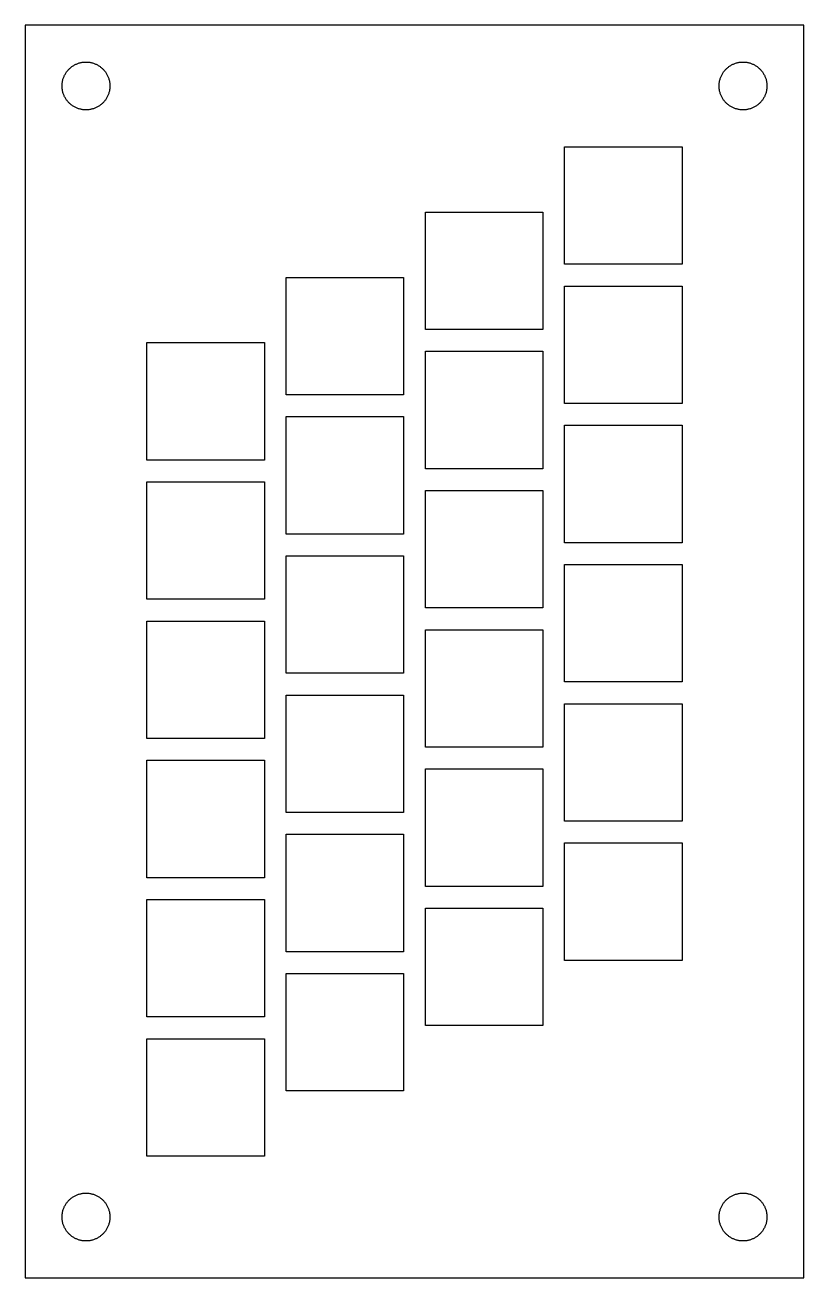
# Model space of a CAD drawing. Header units: metres. Extents: x 0 to 290, y 0 to 144.
# Drawn here: x 100 to 189.5, y 0 to 144 of the extents above; entities that cross this region are included whole.
import ezdxf

# ---------------------------------------------------------------- set-up
doc = ezdxf.new("R2010")
doc.units = ezdxf.units.M

msp = doc.modelspace()

# ---------------------------------------------------------------- linework, layer by layer
for p, q in [((189.5, 144), (100, 144)), ((100, 144), (100, 0)), ((189.5, 0), (189.5, 144)), ((106.316, 139.664), (106.4, 139.684)), ((106.4, 139.684), (106.485, 139.701)), ((106.485, 139.701), (106.57, 139.716)), ((106.57, 139.716), (106.655, 139.728)), ((106.655, 139.728), (106.741, 139.738)), ((106.741, 139.738), (106.827, 139.745)), ((106.827, 139.745), (106.914, 139.749)), ((106.914, 139.749), (107, 139.75)), ((107, 139.75), (107.086, 139.749)), ((107.086, 139.749), (107.173, 139.745)), ((107.173, 139.745), (107.259, 139.738)), ((107.259, 139.738), (107.345, 139.728)), ((107.345, 139.728), (107.43, 139.716)), ((107.43, 139.716), (107.515, 139.701)), ((107.515, 139.701), (107.6, 139.684)), ((107.6, 139.684), (107.684, 139.664)), ((181.816, 139.664), (181.9, 139.684)), ((181.9, 139.684), (181.985, 139.701)), ((181.985, 139.701), (182.07, 139.716)), ((182.07, 139.716), (182.155, 139.728)), ((182.155, 139.728), (182.241, 139.738)), ((182.241, 139.738), (182.327, 139.745)), ((182.327, 139.745), (182.414, 139.749)), ((182.414, 139.749), (182.5, 139.75)), ((182.5, 139.75), (182.586, 139.749)), ((182.586, 139.749), (182.673, 139.745)), ((182.673, 139.745), (182.759, 139.738)), ((182.759, 139.738), (182.845, 139.728)), ((182.845, 139.728), (182.93, 139.716)), ((182.93, 139.716), (183.015, 139.701)), ((183.015, 139.701), (183.1, 139.684)), ((183.1, 139.684), (183.184, 139.664)), ((104.512, 138.171), (104.55, 138.248)), ((104.55, 138.248), (104.59, 138.325)), ((104.59, 138.325), (104.633, 138.4)), ((104.633, 138.4), (104.678, 138.474)), ((104.678, 138.474), (104.726, 138.546)), ((104.726, 138.546), (104.775, 138.616)), ((104.775, 138.616), (104.827, 138.685)), ((104.827, 138.685), (104.881, 138.753)), ((104.881, 138.753), (104.937, 138.819)), ((104.937, 138.819), (104.995, 138.882)), ((104.995, 138.882), (105.055, 138.945)), ((105.055, 138.945), (105.117, 139.005)), ((105.117, 139.005), (105.181, 139.063)), ((105.181, 139.063), (105.247, 139.119)), ((105.247, 139.119), (105.314, 139.173)), ((105.314, 139.173), (105.384, 139.225)), ((105.384, 139.225), (105.454, 139.274)), ((105.454, 139.274), (105.526, 139.322)), ((105.526, 139.322), (105.6, 139.367)), ((105.6, 139.367), (105.675, 139.41)), ((105.675, 139.41), (105.752, 139.45)), ((105.752, 139.45), (105.829, 139.488)), ((105.829, 139.488), (105.908, 139.524)), ((105.908, 139.524), (105.988, 139.557)), ((105.988, 139.557), (106.068, 139.587)), ((106.068, 139.587), (106.15, 139.615)), ((106.15, 139.615), (106.233, 139.641)), ((106.233, 139.641), (106.316, 139.664)), ((107.684, 139.664), (107.767, 139.641)), ((107.767, 139.641), (107.85, 139.615)), ((107.85, 139.615), (107.932, 139.587)), ((107.932, 139.587), (108.012, 139.557)), ((108.012, 139.557), (108.092, 139.524)), ((108.092, 139.524), (108.171, 139.488)), ((108.171, 139.488), (108.248, 139.45)), ((108.248, 139.45), (108.325, 139.41)), ((108.325, 139.41), (108.4, 139.367)), ((108.4, 139.367), (108.474, 139.322)), ((108.474, 139.322), (108.546, 139.274)), ((108.546, 139.274), (108.616, 139.225)), ((108.616, 139.225), (108.685, 139.173)), ((108.685, 139.173), (108.753, 139.119)), ((108.753, 139.119), (108.819, 139.063)), ((108.819, 139.063), (108.882, 139.005)), ((108.882, 139.005), (108.945, 138.945)), ((108.945, 138.945), (109.005, 138.882)), ((109.005, 138.882), (109.063, 138.819)), ((109.063, 138.819), (109.119, 138.753)), ((109.119, 138.753), (109.173, 138.685)), ((109.173, 138.685), (109.225, 138.616)), ((109.225, 138.616), (109.274, 138.546)), ((109.274, 138.546), (109.322, 138.474)), ((109.322, 138.474), (109.367, 138.4)), ((109.367, 138.4), (109.41, 138.325)), ((109.41, 138.325), (109.45, 138.248)), ((109.45, 138.248), (109.488, 138.171)), ((180.012, 138.171), (180.05, 138.248)), ((180.05, 138.248), (180.09, 138.325)), ((180.09, 138.325), (180.133, 138.4)), ((180.133, 138.4), (180.178, 138.474)), ((180.178, 138.474), (180.226, 138.546)), ((180.226, 138.546), (180.275, 138.616)), ((180.275, 138.616), (180.327, 138.685)), ((180.327, 138.685), (180.381, 138.753)), ((180.381, 138.753), (180.437, 138.819)), ((180.437, 138.819), (180.495, 138.882)), ((180.495, 138.882), (180.555, 138.945)), ((180.555, 138.945), (180.617, 139.005)), ((180.617, 139.005), (180.681, 139.063)), ((180.681, 139.063), (180.747, 139.119)), ((180.747, 139.119), (180.814, 139.173)), ((180.814, 139.173), (180.884, 139.225)), ((180.884, 139.225), (180.954, 139.274)), ((180.954, 139.274), (181.026, 139.322)), ((181.026, 139.322), (181.1, 139.367)), ((181.1, 139.367), (181.175, 139.41)), ((181.175, 139.41), (181.252, 139.45)), ((181.252, 139.45), (181.329, 139.488)), ((181.329, 139.488), (181.408, 139.524)), ((181.408, 139.524), (181.488, 139.557)), ((181.488, 139.557), (181.568, 139.587)), ((181.568, 139.587), (181.65, 139.615)), ((181.65, 139.615), (181.733, 139.641)), ((181.733, 139.641), (181.816, 139.664)), ((183.184, 139.664), (183.267, 139.641)), ((183.267, 139.641), (183.35, 139.615)), ((183.35, 139.615), (183.432, 139.587)), ((183.432, 139.587), (183.512, 139.557)), ((183.512, 139.557), (183.592, 139.524)), ((183.592, 139.524), (183.671, 139.488)), ((183.671, 139.488), (183.748, 139.45)), ((183.748, 139.45), (183.825, 139.41)), ((183.825, 139.41), (183.9, 139.367)), ((183.9, 139.367), (183.974, 139.322)), ((183.974, 139.322), (184.046, 139.274)), ((184.046, 139.274), (184.116, 139.225)), ((184.116, 139.225), (184.185, 139.173)), ((184.185, 139.173), (184.253, 139.119)), ((184.253, 139.119), (184.319, 139.063)), ((184.319, 139.063), (184.382, 139.005)), ((184.382, 139.005), (184.445, 138.945)), ((184.445, 138.945), (184.505, 138.882)), ((184.505, 138.882), (184.563, 138.819)), ((184.563, 138.819), (184.619, 138.753)), ((184.619, 138.753), (184.673, 138.685)), ((184.673, 138.685), (184.725, 138.616)), ((184.725, 138.616), (184.774, 138.546)), ((184.774, 138.546), (184.822, 138.474)), ((184.822, 138.474), (184.867, 138.4)), ((184.867, 138.4), (184.91, 138.325)), ((184.91, 138.325), (184.95, 138.248)), ((184.95, 138.248), (184.988, 138.171)), ((104.25, 137), (104.251, 137.086)), ((104.251, 136.914), (104.25, 137)), ((104.251, 137.086), (104.255, 137.173)), ((104.255, 136.827), (104.251, 136.914)), ((104.255, 137.173), (104.262, 137.259)), ((104.262, 136.741), (104.255, 136.827)), ((104.262, 137.259), (104.272, 137.345)), ((104.272, 137.345), (104.284, 137.43)), ((104.284, 137.43), (104.299, 137.515)), ((104.299, 137.515), (104.316, 137.6)), ((104.316, 137.6), (104.336, 137.684)), ((104.336, 137.684), (104.359, 137.767)), ((104.359, 137.767), (104.385, 137.85)), ((104.385, 137.85), (104.413, 137.932)), ((104.413, 137.932), (104.443, 138.012)), ((104.443, 138.012), (104.476, 138.092)), ((104.476, 138.092), (104.512, 138.171)), ((109.488, 138.171), (109.524, 138.092)), ((109.524, 138.092), (109.557, 138.012)), ((109.557, 138.012), (109.587, 137.932)), ((109.587, 137.932), (109.615, 137.85)), ((109.615, 137.85), (109.641, 137.767)), ((109.641, 137.767), (109.664, 137.684)), ((109.664, 137.684), (109.684, 137.6)), ((109.684, 137.6), (109.701, 137.515)), ((109.701, 137.515), (109.716, 137.43)), ((109.716, 137.43), (109.728, 137.345)), ((109.728, 137.345), (109.738, 137.259)), ((109.738, 137.259), (109.745, 137.173)), ((109.745, 136.827), (109.738, 136.741)), ((109.745, 137.173), (109.749, 137.086)), ((109.749, 136.914), (109.745, 136.827)), ((109.749, 137.086), (109.75, 137)), ((109.75, 137), (109.749, 136.914)), ((179.75, 137), (179.751, 137.086)), ((179.751, 136.914), (179.75, 137)), ((179.751, 137.086), (179.755, 137.173)), ((179.755, 136.827), (179.751, 136.914)), ((179.755, 137.173), (179.762, 137.259)), ((179.762, 136.741), (179.755, 136.827)), ((179.762, 137.259), (179.772, 137.345)), ((179.772, 137.345), (179.784, 137.43)), ((179.784, 137.43), (179.799, 137.515)), ((179.799, 137.515), (179.816, 137.6)), ((179.816, 137.6), (179.836, 137.684)), ((179.836, 137.684), (179.859, 137.767)), ((179.859, 137.767), (179.885, 137.85)), ((179.885, 137.85), (179.913, 137.932)), ((179.913, 137.932), (179.943, 138.012)), ((179.943, 138.012), (179.976, 138.092)), ((179.976, 138.092), (180.012, 138.171)), ((184.988, 138.171), (185.024, 138.092)), ((185.024, 138.092), (185.057, 138.012)), ((185.057, 138.012), (185.087, 137.932)), ((185.087, 137.932), (185.115, 137.85)), ((185.115, 137.85), (185.141, 137.767)), ((185.141, 137.767), (185.164, 137.684)), ((185.164, 137.684), (185.184, 137.6)), ((185.184, 137.6), (185.201, 137.515)), ((185.201, 137.515), (185.216, 137.43)), ((185.216, 137.43), (185.228, 137.345)), ((185.228, 137.345), (185.238, 137.259)), ((185.238, 137.259), (185.245, 137.173)), ((185.245, 136.827), (185.238, 136.741)), ((185.245, 137.173), (185.249, 137.086)), ((185.249, 136.914), (185.245, 136.827)), ((185.249, 137.086), (185.25, 137)), ((185.25, 137), (185.249, 136.914)), ((104.272, 136.655), (104.262, 136.741)), ((104.284, 136.57), (104.272, 136.655)), ((104.299, 136.485), (104.284, 136.57)), ((104.316, 136.4), (104.299, 136.485)), ((104.336, 136.316), (104.316, 136.4)), ((104.359, 136.233), (104.336, 136.316)), ((104.385, 136.15), (104.359, 136.233)), ((104.413, 136.068), (104.385, 136.15)), ((104.443, 135.988), (104.413, 136.068)), ((104.476, 135.908), (104.443, 135.988)), ((104.512, 135.829), (104.476, 135.908)), ((104.55, 135.752), (104.512, 135.829)), ((104.59, 135.675), (104.55, 135.752)), ((104.633, 135.6), (104.59, 135.675)), ((104.678, 135.526), (104.633, 135.6)), ((104.726, 135.454), (104.678, 135.526)), ((104.775, 135.384), (104.726, 135.454)), ((104.827, 135.314), (104.775, 135.384)), ((109.225, 135.384), (109.173, 135.314)), ((109.274, 135.454), (109.225, 135.384)), ((109.322, 135.526), (109.274, 135.454)), ((109.367, 135.6), (109.322, 135.526)), ((109.41, 135.675), (109.367, 135.6)), ((109.45, 135.752), (109.41, 135.675)), ((109.488, 135.829), (109.45, 135.752)), ((109.524, 135.908), (109.488, 135.829)), ((109.557, 135.988), (109.524, 135.908)), ((109.587, 136.068), (109.557, 135.988)), ((109.615, 136.15), (109.587, 136.068)), ((109.641, 136.233), (109.615, 136.15)), ((109.664, 136.316), (109.641, 136.233)), ((109.684, 136.4), (109.664, 136.316)), ((109.701, 136.485), (109.684, 136.4)), ((109.716, 136.57), (109.701, 136.485)), ((109.728, 136.655), (109.716, 136.57)), ((109.738, 136.741), (109.728, 136.655)), ((179.772, 136.655), (179.762, 136.741)), ((179.784, 136.57), (179.772, 136.655)), ((179.799, 136.485), (179.784, 136.57)), ((179.816, 136.4), (179.799, 136.485)), ((179.836, 136.316), (179.816, 136.4)), ((179.859, 136.233), (179.836, 136.316)), ((179.885, 136.15), (179.859, 136.233)), ((179.913, 136.068), (179.885, 136.15)), ((179.943, 135.988), (179.913, 136.068)), ((179.976, 135.908), (179.943, 135.988)), ((180.012, 135.829), (179.976, 135.908)), ((180.05, 135.752), (180.012, 135.829)), ((180.09, 135.675), (180.05, 135.752)), ((180.133, 135.6), (180.09, 135.675)), ((180.178, 135.526), (180.133, 135.6)), ((180.226, 135.454), (180.178, 135.526)), ((180.275, 135.384), (180.226, 135.454)), ((180.327, 135.314), (180.275, 135.384)), ((184.725, 135.384), (184.673, 135.314)), ((184.774, 135.454), (184.725, 135.384)), ((184.822, 135.526), (184.774, 135.454)), ((184.867, 135.6), (184.822, 135.526)), ((184.91, 135.675), (184.867, 135.6)), ((184.95, 135.752), (184.91, 135.675)), ((184.988, 135.829), (184.95, 135.752)), ((185.024, 135.908), (184.988, 135.829)), ((185.057, 135.988), (185.024, 135.908)), ((185.087, 136.068), (185.057, 135.988)), ((185.115, 136.15), (185.087, 136.068)), ((185.141, 136.233), (185.115, 136.15)), ((185.164, 136.316), (185.141, 136.233)), ((185.184, 136.4), (185.164, 136.316)), ((185.201, 136.485), (185.184, 136.4)), ((185.216, 136.57), (185.201, 136.485)), ((185.228, 136.655), (185.216, 136.57)), ((185.238, 136.741), (185.228, 136.655)), ((104.881, 135.247), (104.827, 135.314)), ((104.937, 135.181), (104.881, 135.247)), ((104.995, 135.117), (104.937, 135.181)), ((105.055, 135.055), (104.995, 135.117)), ((105.117, 134.995), (105.055, 135.055)), ((105.181, 134.937), (105.117, 134.995)), ((105.247, 134.881), (105.181, 134.937)), ((105.314, 134.827), (105.247, 134.881)), ((105.384, 134.775), (105.314, 134.827)), ((105.454, 134.726), (105.384, 134.775)), ((105.526, 134.678), (105.454, 134.726)), ((105.6, 134.633), (105.526, 134.678)), ((105.675, 134.59), (105.6, 134.633)), ((105.752, 134.55), (105.675, 134.59)), ((105.829, 134.512), (105.752, 134.55)), ((105.908, 134.476), (105.829, 134.512)), ((105.988, 134.443), (105.908, 134.476)), ((106.068, 134.413), (105.988, 134.443)), ((106.15, 134.385), (106.068, 134.413)), ((106.233, 134.359), (106.15, 134.385)), ((106.316, 134.336), (106.233, 134.359)), ((106.4, 134.316), (106.316, 134.336)), ((106.485, 134.299), (106.4, 134.316)), ((106.57, 134.284), (106.485, 134.299)), ((106.655, 134.272), (106.57, 134.284)), ((106.741, 134.262), (106.655, 134.272)), ((106.827, 134.255), (106.741, 134.262)), ((106.914, 134.251), (106.827, 134.255)), ((107, 134.25), (106.914, 134.251)), ((107.086, 134.251), (107, 134.25)), ((107.173, 134.255), (107.086, 134.251)), ((107.259, 134.262), (107.173, 134.255)), ((107.345, 134.272), (107.259, 134.262)), ((107.43, 134.284), (107.345, 134.272)), ((107.515, 134.299), (107.43, 134.284)), ((107.6, 134.316), (107.515, 134.299)), ((107.684, 134.336), (107.6, 134.316)), ((107.767, 134.359), (107.684, 134.336)), ((107.85, 134.385), (107.767, 134.359)), ((107.932, 134.413), (107.85, 134.385)), ((108.012, 134.443), (107.932, 134.413)), ((108.092, 134.476), (108.012, 134.443)), ((108.171, 134.512), (108.092, 134.476)), ((108.248, 134.55), (108.171, 134.512)), ((108.325, 134.59), (108.248, 134.55)), ((108.4, 134.633), (108.325, 134.59)), ((108.474, 134.678), (108.4, 134.633)), ((108.546, 134.726), (108.474, 134.678)), ((108.616, 134.775), (108.546, 134.726)), ((108.685, 134.827), (108.616, 134.775)), ((108.753, 134.881), (108.685, 134.827)), ((108.819, 134.937), (108.753, 134.881)), ((108.882, 134.995), (108.819, 134.937)), ((108.945, 135.055), (108.882, 134.995)), ((109.005, 135.117), (108.945, 135.055)), ((109.063, 135.181), (109.005, 135.117)), ((109.119, 135.247), (109.063, 135.181)), ((109.173, 135.314), (109.119, 135.247)), ((180.381, 135.247), (180.327, 135.314)), ((180.437, 135.181), (180.381, 135.247)), ((180.495, 135.117), (180.437, 135.181)), ((180.555, 135.055), (180.495, 135.117)), ((180.617, 134.995), (180.555, 135.055)), ((180.681, 134.937), (180.617, 134.995)), ((180.747, 134.881), (180.681, 134.937)), ((180.814, 134.827), (180.747, 134.881)), ((180.884, 134.775), (180.814, 134.827)), ((180.954, 134.726), (180.884, 134.775)), ((181.026, 134.678), (180.954, 134.726)), ((181.1, 134.633), (181.026, 134.678)), ((181.175, 134.59), (181.1, 134.633)), ((181.252, 134.55), (181.175, 134.59)), ((181.329, 134.512), (181.252, 134.55)), ((181.408, 134.476), (181.329, 134.512)), ((181.488, 134.443), (181.408, 134.476)), ((181.568, 134.413), (181.488, 134.443)), ((181.65, 134.385), (181.568, 134.413)), ((181.733, 134.359), (181.65, 134.385)), ((181.816, 134.336), (181.733, 134.359)), ((181.9, 134.316), (181.816, 134.336)), ((181.985, 134.299), (181.9, 134.316)), ((182.07, 134.284), (181.985, 134.299)), ((182.155, 134.272), (182.07, 134.284)), ((182.241, 134.262), (182.155, 134.272)), ((182.327, 134.255), (182.241, 134.262)), ((182.414, 134.251), (182.327, 134.255)), ((182.5, 134.25), (182.414, 134.251)), ((182.586, 134.251), (182.5, 134.25)), ((182.673, 134.255), (182.586, 134.251)), ((182.759, 134.262), (182.673, 134.255)), ((182.845, 134.272), (182.759, 134.262)), ((182.93, 134.284), (182.845, 134.272)), ((183.015, 134.299), (182.93, 134.284)), ((183.1, 134.316), (183.015, 134.299)), ((183.184, 134.336), (183.1, 134.316)), ((183.267, 134.359), (183.184, 134.336)), ((183.35, 134.385), (183.267, 134.359)), ((183.432, 134.413), (183.35, 134.385)), ((183.512, 134.443), (183.432, 134.413)), ((183.592, 134.476), (183.512, 134.443)), ((183.671, 134.512), (183.592, 134.476)), ((183.748, 134.55), (183.671, 134.512)), ((183.825, 134.59), (183.748, 134.55)), ((183.9, 134.633), (183.825, 134.59)), ((183.974, 134.678), (183.9, 134.633)), ((184.046, 134.726), (183.974, 134.678)), ((184.116, 134.775), (184.046, 134.726)), ((184.185, 134.827), (184.116, 134.775)), ((184.253, 134.881), (184.185, 134.827)), ((184.319, 134.937), (184.253, 134.881)), ((184.382, 134.995), (184.319, 134.937)), ((184.445, 135.055), (184.382, 134.995)), ((184.505, 135.117), (184.445, 135.055)), ((184.563, 135.181), (184.505, 135.117)), ((184.619, 135.247), (184.563, 135.181)), ((184.673, 135.314), (184.619, 135.247)), ((162, 116.5), (162, 130)), ((162, 130), (175.5, 130)), ((175.5, 130), (175.5, 116.5)), ((146, 109), (146, 122.5)), ((146, 122.5), (159.5, 122.5)), ((159.5, 122.5), (159.5, 109)), ((175.5, 116.5), (162, 116.5)), ((130, 101.5), (130, 115)), ((130, 115), (143.5, 115)), ((143.5, 115), (143.5, 101.5)), ((162, 100.5), (162, 114)), ((162, 114), (175.5, 114)), ((175.5, 114), (175.5, 100.5)), ((159.5, 109), (146, 109)), ((114, 94), (114, 107.5)), ((114, 107.5), (127.5, 107.5)), ((127.5, 107.5), (127.5, 94)), ((146, 93), (146, 106.5)), ((146, 106.5), (159.5, 106.5)), ((159.5, 106.5), (159.5, 93)), ((143.5, 101.5), (130, 101.5)), ((175.5, 100.5), (162, 100.5)), ((130, 85.5), (130, 99)), ((130, 99), (143.5, 99)), ((143.5, 99), (143.5, 85.5)), ((162, 84.5), (162, 98)), ((162, 98), (175.5, 98)), ((175.5, 98), (175.5, 84.5)), ((127.5, 94), (114, 94)), ((159.5, 93), (146, 93)), ((114, 78), (114, 91.5)), ((114, 91.5), (127.5, 91.5)), ((127.5, 91.5), (127.5, 78)), ((146, 77), (146, 90.5)), ((146, 90.5), (159.5, 90.5)), ((159.5, 90.5), (159.5, 77)), ((143.5, 85.5), (130, 85.5)), ((175.5, 84.5), (162, 84.5)), ((130, 69.5), (130, 83)), ((130, 83), (143.5, 83)), ((143.5, 83), (143.5, 69.5)), ((162, 68.5), (162, 82)), ((162, 82), (175.5, 82)), ((175.5, 82), (175.5, 68.5)), ((127.5, 78), (114, 78)), ((159.5, 77), (146, 77)), ((114, 62), (114, 75.5)), ((114, 75.5), (127.5, 75.5)), ((127.5, 75.5), (127.5, 62)), ((146, 61), (146, 74.5)), ((146, 74.5), (159.5, 74.5)), ((159.5, 74.5), (159.5, 61)), ((143.5, 69.5), (130, 69.5)), ((175.5, 68.5), (162, 68.5)), ((130, 53.5), (130, 67)), ((130, 67), (143.5, 67)), ((143.5, 67), (143.5, 53.5)), ((162, 52.5), (162, 66)), ((162, 66), (175.5, 66)), ((175.5, 66), (175.5, 52.5)), ((127.5, 62), (114, 62)), ((159.5, 61), (146, 61)), ((114, 46), (114, 59.5)), ((114, 59.5), (127.5, 59.5)), ((127.5, 59.5), (127.5, 46)), ((146, 45), (146, 58.5)), ((146, 58.5), (159.5, 58.5)), ((159.5, 58.5), (159.5, 45)), ((143.5, 53.5), (130, 53.5)), ((175.5, 52.5), (162, 52.5)), ((130, 37.5), (130, 51)), ((130, 51), (143.5, 51)), ((143.5, 51), (143.5, 37.5)), ((162, 36.5), (162, 50)), ((162, 50), (175.5, 50)), ((175.5, 50), (175.5, 36.5)), ((127.5, 46), (114, 46)), ((159.5, 45), (146, 45)), ((114, 30), (114, 43.5)), ((114, 43.5), (127.5, 43.5)), ((127.5, 43.5), (127.5, 30)), ((146, 29), (146, 42.5)), ((146, 42.5), (159.5, 42.5)), ((159.5, 42.5), (159.5, 29)), ((143.5, 37.5), (130, 37.5)), ((175.5, 36.5), (162, 36.5)), ((130, 21.5), (130, 35)), ((130, 35), (143.5, 35)), ((143.5, 35), (143.5, 21.5)), ((127.5, 30), (114, 30)), ((159.5, 29), (146, 29)), ((114, 14), (114, 27.5)), ((114, 27.5), (127.5, 27.5)), ((127.5, 27.5), (127.5, 14)), ((143.5, 21.5), (130, 21.5)), ((127.5, 14), (114, 14)), ((104.775, 8.61641), (104.827, 8.68549)), ((104.827, 8.68549), (104.881, 8.75291)), ((104.881, 8.75291), (104.937, 8.8186)), ((104.937, 8.8186), (104.995, 8.88249)), ((104.995, 8.88249), (105.055, 8.94453)), ((105.055, 8.94453), (105.117, 9.00465)), ((105.117, 9.00465), (105.181, 9.06281)), ((105.181, 9.06281), (105.247, 9.1189)), ((105.247, 9.1189), (105.314, 9.17291)), ((105.314, 9.17291), (105.384, 9.22479)), ((105.384, 9.22479), (105.454, 9.27446)), ((105.454, 9.27446), (105.526, 9.3219)), ((105.526, 9.3219), (105.6, 9.36703)), ((105.6, 9.36703), (105.675, 9.40984)), ((105.675, 9.40984), (105.752, 9.45026)), ((105.752, 9.45026), (105.829, 9.48827)), ((105.829, 9.48827), (105.908, 9.52382)), ((105.908, 9.52382), (105.988, 9.55688)), ((105.988, 9.55688), (106.068, 9.58742)), ((106.068, 9.58742), (106.15, 9.6154)), ((106.15, 9.6154), (106.233, 9.64079)), ((106.233, 9.64079), (106.316, 9.66359)), ((106.316, 9.66359), (106.4, 9.68376)), ((106.4, 9.68376), (106.485, 9.70128)), ((106.485, 9.70128), (106.57, 9.71614)), ((106.57, 9.71614), (106.655, 9.7283)), ((106.655, 9.7283), (106.741, 9.73779)), ((106.741, 9.73779), (106.827, 9.74457)), ((106.827, 9.74457), (106.914, 9.74864)), ((106.914, 9.74864), (107, 9.75)), ((107, 9.75), (107.086, 9.74864)), ((107.086, 9.74864), (107.173, 9.74457)), ((107.173, 9.74457), (107.259, 9.73779)), ((107.259, 9.73779), (107.345, 9.7283)), ((107.345, 9.7283), (107.43, 9.71614)), ((107.43, 9.71614), (107.515, 9.70128)), ((107.515, 9.70128), (107.6, 9.68376)), ((107.6, 9.68376), (107.684, 9.66359)), ((107.684, 9.66359), (107.767, 9.64079)), ((107.767, 9.64079), (107.85, 9.6154)), ((107.85, 9.6154), (107.932, 9.58742)), ((107.932, 9.58742), (108.012, 9.55688)), ((108.012, 9.55688), (108.092, 9.52382)), ((108.092, 9.52382), (108.171, 9.48827)), ((108.171, 9.48827), (108.248, 9.45026)), ((108.248, 9.45026), (108.325, 9.40984)), ((108.325, 9.40984), (108.4, 9.36703)), ((108.4, 9.36703), (108.474, 9.3219)), ((108.474, 9.3219), (108.546, 9.27446)), ((108.546, 9.27446), (108.616, 9.22479)), ((108.616, 9.22479), (108.685, 9.17291)), ((108.685, 9.17291), (108.753, 9.1189)), ((108.753, 9.1189), (108.819, 9.06281)), ((108.819, 9.06281), (108.882, 9.00465)), ((108.882, 9.00465), (108.945, 8.94453)), ((108.945, 8.94453), (109.005, 8.88249)), ((109.005, 8.88249), (109.063, 8.8186)), ((109.063, 8.8186), (109.119, 8.75291)), ((109.119, 8.75291), (109.173, 8.68549)), ((109.173, 8.68549), (109.225, 8.61641)), ((180.275, 8.61641), (180.327, 8.68549)), ((180.327, 8.68549), (180.381, 8.75291)), ((180.381, 8.75291), (180.437, 8.8186)), ((180.437, 8.8186), (180.495, 8.88249)), ((180.495, 8.88249), (180.555, 8.94453)), ((180.555, 8.94453), (180.617, 9.00465)), ((180.617, 9.00465), (180.681, 9.06281)), ((180.681, 9.06281), (180.747, 9.1189)), ((180.747, 9.1189), (180.814, 9.17291)), ((180.814, 9.17291), (180.884, 9.22479)), ((180.884, 9.22479), (180.954, 9.27446)), ((180.954, 9.27446), (181.026, 9.3219)), ((181.026, 9.3219), (181.1, 9.36703)), ((181.1, 9.36703), (181.175, 9.40984)), ((181.175, 9.40984), (181.252, 9.45026)), ((181.252, 9.45026), (181.329, 9.48827)), ((181.329, 9.48827), (181.408, 9.52382)), ((181.408, 9.52382), (181.488, 9.55688)), ((181.488, 9.55688), (181.568, 9.58742)), ((181.568, 9.58742), (181.65, 9.6154)), ((181.65, 9.6154), (181.733, 9.64079)), ((181.733, 9.64079), (181.816, 9.66359)), ((181.816, 9.66359), (181.9, 9.68376)), ((181.9, 9.68376), (181.985, 9.70128)), ((181.985, 9.70128), (182.07, 9.71614)), ((182.07, 9.71614), (182.155, 9.7283)), ((182.155, 9.7283), (182.241, 9.73779)), ((182.241, 9.73779), (182.327, 9.74457)), ((182.327, 9.74457), (182.414, 9.74864)), ((182.414, 9.74864), (182.5, 9.75)), ((182.5, 9.75), (182.586, 9.74864)), ((182.586, 9.74864), (182.673, 9.74457)), ((182.673, 9.74457), (182.759, 9.73779)), ((182.759, 9.73779), (182.845, 9.7283)), ((182.845, 9.7283), (182.93, 9.71614)), ((182.93, 9.71614), (183.015, 9.70128)), ((183.015, 9.70128), (183.1, 9.68376)), ((183.1, 9.68376), (183.184, 9.66359)), ((183.184, 9.66359), (183.267, 9.64079)), ((183.267, 9.64079), (183.35, 9.6154)), ((183.35, 9.6154), (183.432, 9.58742)), ((183.432, 9.58742), (183.512, 9.55688)), ((183.512, 9.55688), (183.592, 9.52382)), ((183.592, 9.52382), (183.671, 9.48827)), ((183.671, 9.48827), (183.748, 9.45026)), ((183.748, 9.45026), (183.825, 9.40984)), ((183.825, 9.40984), (183.9, 9.36703)), ((183.9, 9.36703), (183.974, 9.3219)), ((183.974, 9.3219), (184.046, 9.27446)), ((184.046, 9.27446), (184.116, 9.22479)), ((184.116, 9.22479), (184.185, 9.17291)), ((184.185, 9.17291), (184.253, 9.1189)), ((184.253, 9.1189), (184.319, 9.06281)), ((184.319, 9.06281), (184.382, 9.00465)), ((184.382, 9.00465), (184.445, 8.94453)), ((184.445, 8.94453), (184.505, 8.88249)), ((184.505, 8.88249), (184.563, 8.8186)), ((184.563, 8.8186), (184.619, 8.75291)), ((184.619, 8.75291), (184.673, 8.68549)), ((184.673, 8.68549), (184.725, 8.61641)), ((104.255, 7.17267), (104.262, 7.25879)), ((104.262, 7.25879), (104.272, 7.34467)), ((104.272, 7.34467), (104.284, 7.43019)), ((104.284, 7.43019), (104.299, 7.51529)), ((104.299, 7.51529), (104.316, 7.59988)), ((104.316, 7.59988), (104.336, 7.68388)), ((104.336, 7.68388), (104.359, 7.76721)), ((104.359, 7.76721), (104.385, 7.84979)), ((104.385, 7.84979), (104.413, 7.93152)), ((104.413, 7.93152), (104.443, 8.01233)), ((104.443, 8.01233), (104.476, 8.09215)), ((104.476, 8.09215), (104.512, 8.17088)), ((104.512, 8.17088), (104.55, 8.24846)), ((104.55, 8.24846), (104.59, 8.32481)), ((104.59, 8.32481), (104.633, 8.39986)), ((104.633, 8.39986), (104.678, 8.47351)), ((104.678, 8.47351), (104.726, 8.54572)), ((104.726, 8.54572), (104.775, 8.61641)), ((109.225, 8.61641), (109.274, 8.54572)), ((109.274, 8.54572), (109.322, 8.47351)), ((109.322, 8.47351), (109.367, 8.39986)), ((109.367, 8.39986), (109.41, 8.32481)), ((109.41, 8.32481), (109.45, 8.24846)), ((109.45, 8.24846), (109.488, 8.17088)), ((109.488, 8.17088), (109.524, 8.09215)), ((109.524, 8.09215), (109.557, 8.01233)), ((109.557, 8.01233), (109.587, 7.93152)), ((109.587, 7.93152), (109.615, 7.84979)), ((109.615, 7.84979), (109.641, 7.76721)), ((109.641, 7.76721), (109.664, 7.68388)), ((109.664, 7.68388), (109.684, 7.59988)), ((109.684, 7.59988), (109.701, 7.51529)), ((109.701, 7.51529), (109.716, 7.43019)), ((109.716, 7.43019), (109.728, 7.34467)), ((109.728, 7.34467), (109.738, 7.25879)), ((109.738, 7.25879), (109.745, 7.17267)), ((179.755, 7.17267), (179.762, 7.25879)), ((179.762, 7.25879), (179.772, 7.34467)), ((179.772, 7.34467), (179.784, 7.43019)), ((179.784, 7.43019), (179.799, 7.51529)), ((179.799, 7.51529), (179.816, 7.59988)), ((179.816, 7.59988), (179.836, 7.68388)), ((179.836, 7.68388), (179.859, 7.76721)), ((179.859, 7.76721), (179.885, 7.84979)), ((179.885, 7.84979), (179.913, 7.93152)), ((179.913, 7.93152), (179.943, 8.01233)), ((179.943, 8.01233), (179.976, 8.09215)), ((179.976, 8.09215), (180.012, 8.17088)), ((180.012, 8.17088), (180.05, 8.24846)), ((180.05, 8.24846), (180.09, 8.32481)), ((180.09, 8.32481), (180.133, 8.39986)), ((180.133, 8.39986), (180.178, 8.47351)), ((180.178, 8.47351), (180.226, 8.54572)), ((180.226, 8.54572), (180.275, 8.61641)), ((184.725, 8.61641), (184.774, 8.54572)), ((184.774, 8.54572), (184.822, 8.47351)), ((184.822, 8.47351), (184.867, 8.39986)), ((184.867, 8.39986), (184.91, 8.32481)), ((184.91, 8.32481), (184.95, 8.24846)), ((184.95, 8.24846), (184.988, 8.17088)), ((184.988, 8.17088), (185.024, 8.09215)), ((185.024, 8.09215), (185.057, 8.01233)), ((185.057, 8.01233), (185.087, 7.93152)), ((185.087, 7.93152), (185.115, 7.84979)), ((185.115, 7.84979), (185.141, 7.76721)), ((185.141, 7.76721), (185.164, 7.68388)), ((185.164, 7.68388), (185.184, 7.59988)), ((185.184, 7.59988), (185.201, 7.51529)), ((185.201, 7.51529), (185.216, 7.43019)), ((185.216, 7.43019), (185.228, 7.34467)), ((185.228, 7.34467), (185.238, 7.25879)), ((185.238, 7.25879), (185.245, 7.17267)), ((104.25, 7), (104.251, 7.08636)), ((104.251, 6.91362), (104.25, 7)), ((104.251, 7.08636), (104.255, 7.17267)), ((104.255, 6.82732), (104.251, 6.91362)), ((104.262, 6.7412), (104.255, 6.82732)), ((104.272, 6.65532), (104.262, 6.7412)), ((104.284, 6.56979), (104.272, 6.65532)), ((104.299, 6.4847), (104.284, 6.56979)), ((104.316, 6.4001), (104.299, 6.4847)), ((104.336, 6.3161), (104.316, 6.4001)), ((104.359, 6.23277), (104.336, 6.3161)), ((104.385, 6.15019), (104.359, 6.23277)), ((104.413, 6.06847), (104.385, 6.15019)), ((104.443, 5.98766), (104.413, 6.06847)), ((104.476, 5.90784), (104.443, 5.98766)), ((104.512, 5.8291), (104.476, 5.90784)), ((104.55, 5.75153), (104.512, 5.8291)), ((109.488, 5.8291), (109.45, 5.75153)), ((109.524, 5.90784), (109.488, 5.8291)), ((109.557, 5.98766), (109.524, 5.90784)), ((109.587, 6.06847), (109.557, 5.98766)), ((109.615, 6.15019), (109.587, 6.06847)), ((109.641, 6.23277), (109.615, 6.15019)), ((109.664, 6.3161), (109.641, 6.23277)), ((109.684, 6.4001), (109.664, 6.3161)), ((109.701, 6.4847), (109.684, 6.4001)), ((109.716, 6.56979), (109.701, 6.4847)), ((109.728, 6.65532), (109.716, 6.56979)), ((109.738, 6.7412), (109.728, 6.65532)), ((109.745, 6.82732), (109.738, 6.7412)), ((109.745, 7.17267), (109.749, 7.08636)), ((109.749, 6.91362), (109.745, 6.82732)), ((109.749, 7.08636), (109.75, 7)), ((109.75, 7), (109.749, 6.91362)), ((179.75, 7), (179.751, 7.08636)), ((179.751, 6.91362), (179.75, 7)), ((179.751, 7.08636), (179.755, 7.17267)), ((179.755, 6.82732), (179.751, 6.91362)), ((179.762, 6.7412), (179.755, 6.82732)), ((179.772, 6.65532), (179.762, 6.7412)), ((179.784, 6.56979), (179.772, 6.65532)), ((179.799, 6.4847), (179.784, 6.56979)), ((179.816, 6.4001), (179.799, 6.4847)), ((179.836, 6.3161), (179.816, 6.4001)), ((179.859, 6.23277), (179.836, 6.3161)), ((179.885, 6.15019), (179.859, 6.23277)), ((179.913, 6.06847), (179.885, 6.15019)), ((179.943, 5.98766), (179.913, 6.06847)), ((179.976, 5.90784), (179.943, 5.98766)), ((180.012, 5.8291), (179.976, 5.90784)), ((180.05, 5.75153), (180.012, 5.8291)), ((184.988, 5.8291), (184.95, 5.75153)), ((185.024, 5.90784), (184.988, 5.8291)), ((185.057, 5.98766), (185.024, 5.90784)), ((185.087, 6.06847), (185.057, 5.98766)), ((185.115, 6.15019), (185.087, 6.06847)), ((185.141, 6.23277), (185.115, 6.15019)), ((185.164, 6.3161), (185.141, 6.23277)), ((185.184, 6.4001), (185.164, 6.3161)), ((185.201, 6.4847), (185.184, 6.4001)), ((185.216, 6.56979), (185.201, 6.4847)), ((185.228, 6.65532), (185.216, 6.56979)), ((185.238, 6.7412), (185.228, 6.65532)), ((185.245, 6.82732), (185.238, 6.7412)), ((185.245, 7.17267), (185.249, 7.08636)), ((185.249, 6.91362), (185.245, 6.82732)), ((185.249, 7.08636), (185.25, 7)), ((185.25, 7), (185.249, 6.91362)), ((104.59, 5.67517), (104.55, 5.75153)), ((104.633, 5.60013), (104.59, 5.67517)), ((104.678, 5.52647), (104.633, 5.60013)), ((104.726, 5.45427), (104.678, 5.52647)), ((104.775, 5.38358), (104.726, 5.45427)), ((104.827, 5.3145), (104.775, 5.38358)), ((104.881, 5.24707), (104.827, 5.3145)), ((104.937, 5.18138), (104.881, 5.24707)), ((104.995, 5.11749), (104.937, 5.18138)), ((105.055, 5.05545), (104.995, 5.11749)), ((105.117, 4.99533), (105.055, 5.05545)), ((105.181, 4.93718), (105.117, 4.99533)), ((105.247, 4.88109), (105.181, 4.93718)), ((105.314, 4.82707), (105.247, 4.88109)), ((105.384, 4.77519), (105.314, 4.82707)), ((105.454, 4.72552), (105.384, 4.77519)), ((105.526, 4.67809), (105.454, 4.72552)), ((105.6, 4.63295), (105.526, 4.67809)), ((105.675, 4.59015), (105.6, 4.63295)), ((105.752, 4.54973), (105.675, 4.59015)), ((105.829, 4.51172), (105.752, 4.54973)), ((105.908, 4.47617), (105.829, 4.51172)), ((105.988, 4.4431), (105.908, 4.47617)), ((106.068, 4.41257), (105.988, 4.4431)), ((106.15, 4.38458), (106.068, 4.41257)), ((106.233, 4.35919), (106.15, 4.38458)), ((106.316, 4.3364), (106.233, 4.35919)), ((106.4, 4.31622), (106.316, 4.3364)), ((107.684, 4.3364), (107.6, 4.31622)), ((107.767, 4.35919), (107.684, 4.3364)), ((107.85, 4.38458), (107.767, 4.35919)), ((107.932, 4.41257), (107.85, 4.38458)), ((108.012, 4.4431), (107.932, 4.41257)), ((108.092, 4.47617), (108.012, 4.4431)), ((108.171, 4.51172), (108.092, 4.47617)), ((108.248, 4.54973), (108.171, 4.51172)), ((108.325, 4.59015), (108.248, 4.54973)), ((108.4, 4.63295), (108.325, 4.59015)), ((108.474, 4.67809), (108.4, 4.63295)), ((108.546, 4.72552), (108.474, 4.67809)), ((108.616, 4.77519), (108.546, 4.72552)), ((108.685, 4.82707), (108.616, 4.77519)), ((108.753, 4.88109), (108.685, 4.82707)), ((108.819, 4.93718), (108.753, 4.88109)), ((108.882, 4.99533), (108.819, 4.93718)), ((108.945, 5.05545), (108.882, 4.99533)), ((109.005, 5.11749), (108.945, 5.05545)), ((109.063, 5.18138), (109.005, 5.11749)), ((109.119, 5.24707), (109.063, 5.18138)), ((109.173, 5.3145), (109.119, 5.24707)), ((109.225, 5.38358), (109.173, 5.3145)), ((109.274, 5.45427), (109.225, 5.38358)), ((109.322, 5.52647), (109.274, 5.45427)), ((109.367, 5.60013), (109.322, 5.52647)), ((109.41, 5.67517), (109.367, 5.60013)), ((109.45, 5.75153), (109.41, 5.67517)), ((180.09, 5.67517), (180.05, 5.75153)), ((180.133, 5.60013), (180.09, 5.67517)), ((180.178, 5.52647), (180.133, 5.60013)), ((180.226, 5.45427), (180.178, 5.52647)), ((180.275, 5.38358), (180.226, 5.45427)), ((180.327, 5.3145), (180.275, 5.38358)), ((180.381, 5.24707), (180.327, 5.3145)), ((180.437, 5.18138), (180.381, 5.24707)), ((180.495, 5.11749), (180.437, 5.18138)), ((180.555, 5.05545), (180.495, 5.11749)), ((180.617, 4.99533), (180.555, 5.05545)), ((180.681, 4.93718), (180.617, 4.99533)), ((180.747, 4.88109), (180.681, 4.93718)), ((180.814, 4.82707), (180.747, 4.88109)), ((180.884, 4.77519), (180.814, 4.82707)), ((180.954, 4.72552), (180.884, 4.77519)), ((181.026, 4.67809), (180.954, 4.72552)), ((181.1, 4.63295), (181.026, 4.67809)), ((181.175, 4.59015), (181.1, 4.63295)), ((181.252, 4.54973), (181.175, 4.59015)), ((181.329, 4.51172), (181.252, 4.54973)), ((181.408, 4.47617), (181.329, 4.51172)), ((181.488, 4.4431), (181.408, 4.47617)), ((181.568, 4.41257), (181.488, 4.4431)), ((181.65, 4.38458), (181.568, 4.41257)), ((181.733, 4.35919), (181.65, 4.38458)), ((181.816, 4.3364), (181.733, 4.35919)), ((181.9, 4.31622), (181.816, 4.3364)), ((183.184, 4.3364), (183.1, 4.31622)), ((183.267, 4.35919), (183.184, 4.3364)), ((183.35, 4.38458), (183.267, 4.35919)), ((183.432, 4.41257), (183.35, 4.38458)), ((183.512, 4.4431), (183.432, 4.41257)), ((183.592, 4.47617), (183.512, 4.4431)), ((183.671, 4.51172), (183.592, 4.47617)), ((183.748, 4.54973), (183.671, 4.51172)), ((183.825, 4.59015), (183.748, 4.54973)), ((183.9, 4.63295), (183.825, 4.59015)), ((183.974, 4.67809), (183.9, 4.63295)), ((184.046, 4.72552), (183.974, 4.67809)), ((184.116, 4.77519), (184.046, 4.72552)), ((184.185, 4.82707), (184.116, 4.77519)), ((184.253, 4.88109), (184.185, 4.82707)), ((184.319, 4.93718), (184.253, 4.88109)), ((184.382, 4.99533), (184.319, 4.93718)), ((184.445, 5.05545), (184.382, 4.99533)), ((184.505, 5.11749), (184.445, 5.05545)), ((184.563, 5.18138), (184.505, 5.11749)), ((184.619, 5.24707), (184.563, 5.18138)), ((184.673, 5.3145), (184.619, 5.24707)), ((184.725, 5.38358), (184.673, 5.3145)), ((184.774, 5.45427), (184.725, 5.38358)), ((184.822, 5.52647), (184.774, 5.45427)), ((184.867, 5.60013), (184.822, 5.52647)), ((184.91, 5.67517), (184.867, 5.60013)), ((184.95, 5.75153), (184.91, 5.67517)), ((106.485, 4.29871), (106.4, 4.31622)), ((106.57, 4.28384), (106.485, 4.29871)), ((106.655, 4.27168), (106.57, 4.28384)), ((106.741, 4.26219), (106.655, 4.27168)), ((106.827, 4.25542), (106.741, 4.26219)), ((106.914, 4.25134), (106.827, 4.25542)), ((107, 4.25), (106.914, 4.25134)), ((107.086, 4.25134), (107, 4.25)), ((107.173, 4.25542), (107.086, 4.25134)), ((107.259, 4.26219), (107.173, 4.25542)), ((107.345, 4.27168), (107.259, 4.26219)), ((107.43, 4.28384), (107.345, 4.27168)), ((107.515, 4.29871), (107.43, 4.28384)), ((107.6, 4.31622), (107.515, 4.29871)), ((181.985, 4.29871), (181.9, 4.31622)), ((182.07, 4.28384), (181.985, 4.29871)), ((182.155, 4.27168), (182.07, 4.28384)), ((182.241, 4.26219), (182.155, 4.27168)), ((182.327, 4.25542), (182.241, 4.26219)), ((182.414, 4.25134), (182.327, 4.25542)), ((182.5, 4.25), (182.414, 4.25134)), ((182.586, 4.25134), (182.5, 4.25)), ((182.673, 4.25542), (182.586, 4.25134)), ((182.759, 4.26219), (182.673, 4.25542)), ((182.845, 4.27168), (182.759, 4.26219)), ((182.93, 4.28384), (182.845, 4.27168)), ((183.015, 4.29871), (182.93, 4.28384)), ((183.1, 4.31622), (183.015, 4.29871)), ((100, 0), (189.5, 0))]:
    msp.add_line(p, q)

doc.saveas('drawing.dxf')
